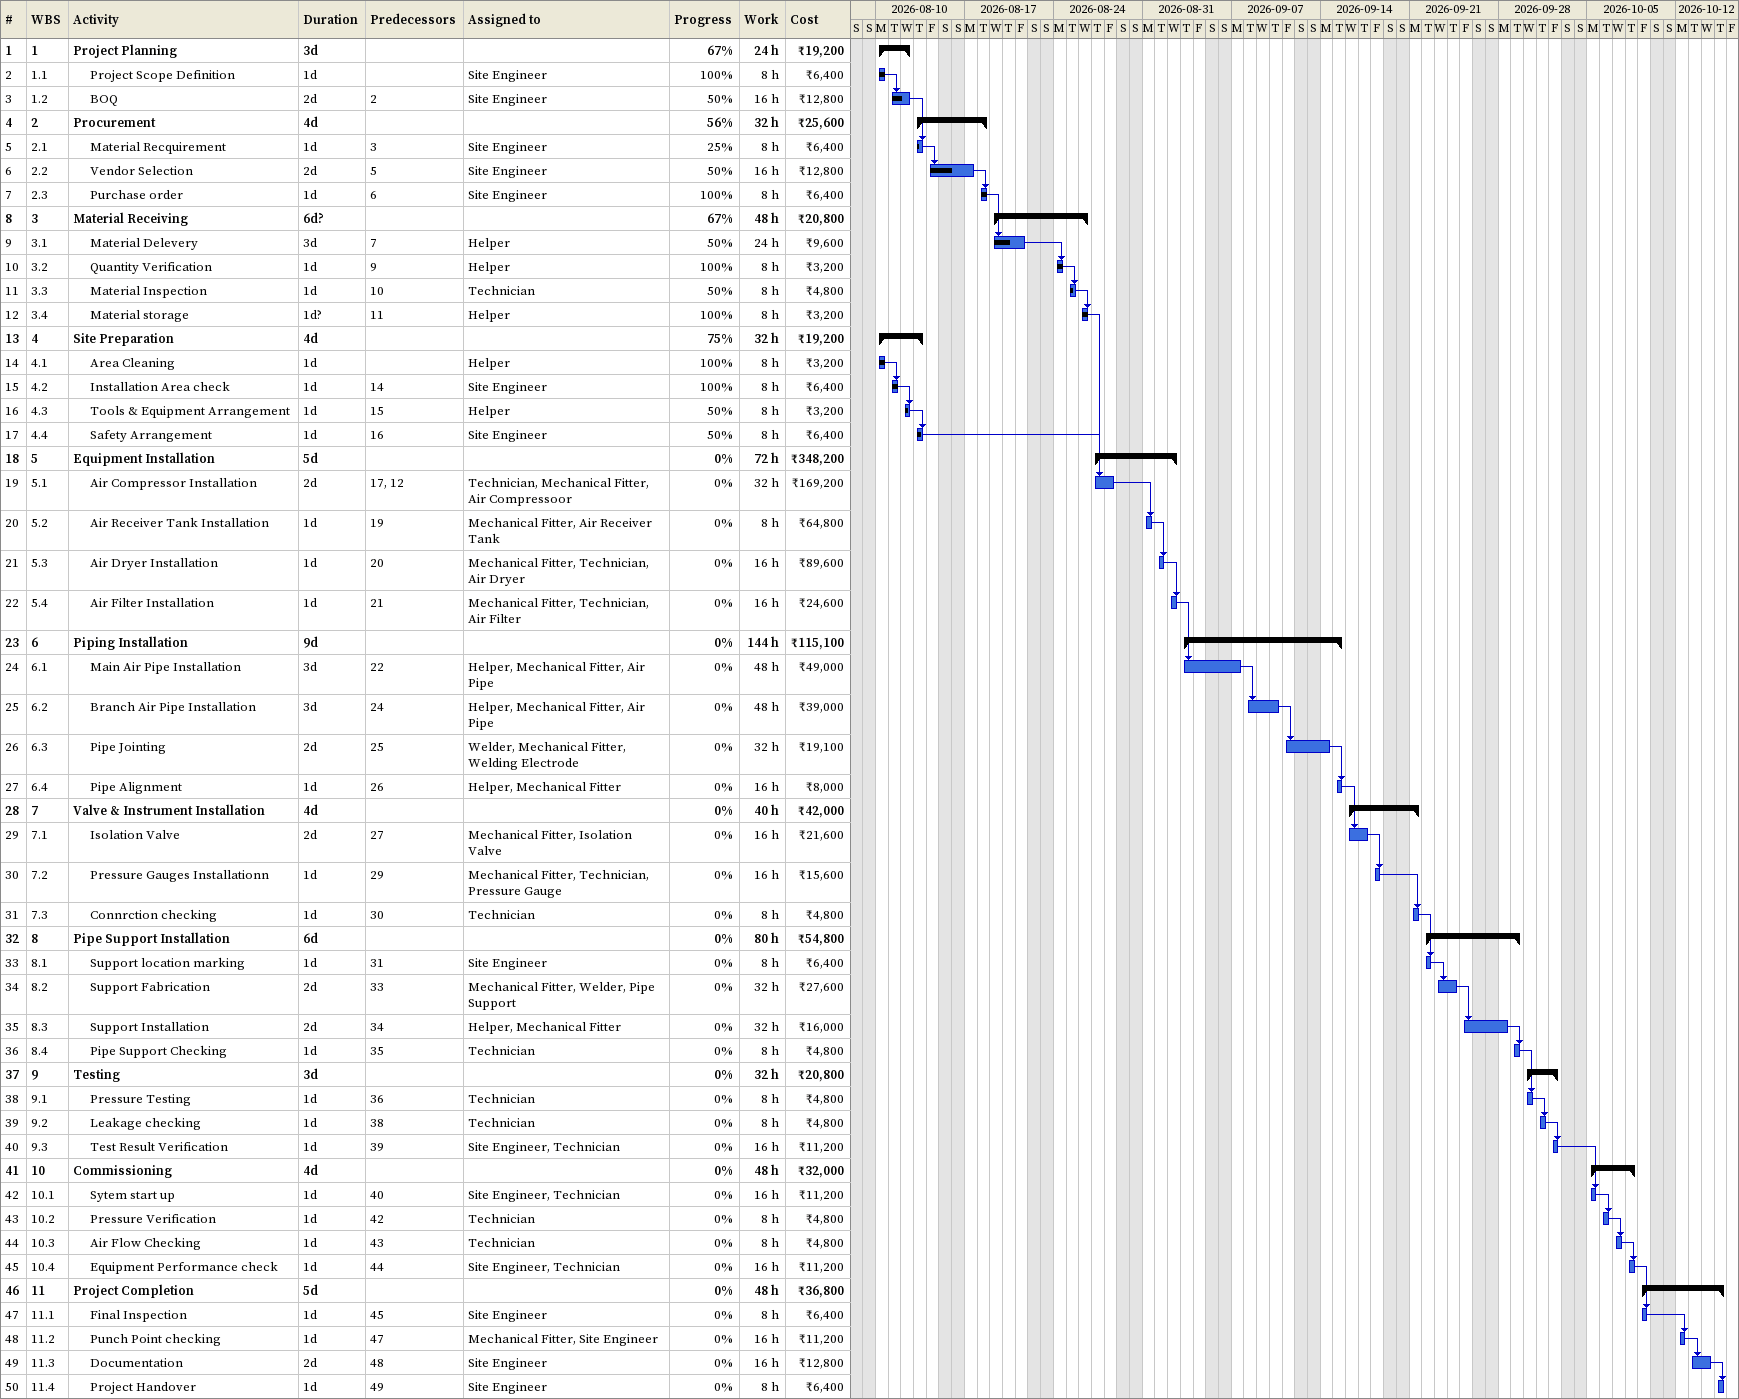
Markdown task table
| ID | WBS | Task | Duration | Start | Finish | Predecessors | Resources | % complete | Work (h) | Cost (₹) |
|---|---|---|---|---|---|---|---|---|---|---|
| 1 | 1 | **Project Planning** | 3d | 2026-08-10 | 2026-08-12 |  |  | 67 | 24 | 19200 |
| 2 | 1.1 | Project Scope Definition | 1d | 2026-08-10 | 2026-08-10 |  | Site Engineer | 100 | 8 | 6400 |
| 3 | 1.2 | BOQ | 2d | 2026-08-11 | 2026-08-12 | 2 | Site Engineer | 50 | 16 | 12800 |
| 4 | 2 | **Procurement** | 4d | 2026-08-13 | 2026-08-18 |  |  | 56 | 32 | 25600 |
| 5 | 2.1 | Material Recquirement | 1d | 2026-08-13 | 2026-08-13 | 3 | Site Engineer | 25 | 8 | 6400 |
| 6 | 2.2 | Vendor Selection | 2d | 2026-08-14 | 2026-08-17 | 5 | Site Engineer | 50 | 16 | 12800 |
| 7 | 2.3 | Purchase order | 1d | 2026-08-18 | 2026-08-18 | 6 | Site Engineer | 100 | 8 | 6400 |
| 8 | 3 | **Material Receiving** | 6d? | 2026-08-19 | 2026-08-26 |  |  | 67 | 48 | 20800 |
| 9 | 3.1 | Material Delevery | 3d | 2026-08-19 | 2026-08-21 | 7 | Helper | 50 | 24 | 9600 |
| 10 | 3.2 | Quantity Verification | 1d | 2026-08-24 | 2026-08-24 | 9 | Helper | 100 | 8 | 3200 |
| 11 | 3.3 | Material Inspection | 1d | 2026-08-25 | 2026-08-25 | 10 | Technician | 50 | 8 | 4800 |
| 12 | 3.4 | Material storage | 1d? | 2026-08-26 | 2026-08-26 | 11 | Helper | 100 | 8 | 3200 |
| 13 | 4 | **Site Preparation** | 4d | 2026-08-10 | 2026-08-13 |  |  | 75 | 32 | 19200 |
| 14 | 4.1 | Area Cleaning | 1d | 2026-08-10 | 2026-08-10 |  | Helper | 100 | 8 | 3200 |
| 15 | 4.2 | Installation Area check | 1d | 2026-08-11 | 2026-08-11 | 14 | Site Engineer | 100 | 8 | 6400 |
| 16 | 4.3 | Tools & Equipment Arrangement | 1d | 2026-08-12 | 2026-08-12 | 15 | Helper | 50 | 8 | 3200 |
| 17 | 4.4 | Safety Arrangement | 1d | 2026-08-13 | 2026-08-13 | 16 | Site Engineer | 50 | 8 | 6400 |
| 18 | 5 | **Equipment Installation** | 5d | 2026-08-27 | 2026-09-02 |  |  | 0 | 72 | 348200 |
| 19 | 5.1 | Air Compressor Installation | 2d | 2026-08-27 | 2026-08-28 | 17, 12 | Technician, Mechanical Fitter, Air Compressoor | 0 | 32 | 169200 |
| 20 | 5.2 | Air Receiver Tank Installation | 1d | 2026-08-31 | 2026-08-31 | 19 | Mechanical Fitter, Air Receiver Tank | 0 | 8 | 64800 |
| 21 | 5.3 | Air Dryer Installation | 1d | 2026-09-01 | 2026-09-01 | 20 | Mechanical Fitter, Technician, Air Dryer | 0 | 16 | 89600 |
| 22 | 5.4 | Air Filter Installation | 1d | 2026-09-02 | 2026-09-02 | 21 | Mechanical Fitter, Technician, Air Filter | 0 | 16 | 24600 |
| 23 | 6 | **Piping Installation** | 9d | 2026-09-03 | 2026-09-15 |  |  | 0 | 144 | 115100 |
| 24 | 6.1 | Main Air Pipe Installation | 3d | 2026-09-03 | 2026-09-07 | 22 | Helper, Mechanical Fitter, Air Pipe | 0 | 48 | 49000 |
| 25 | 6.2 | Branch Air Pipe Installation | 3d | 2026-09-08 | 2026-09-10 | 24 | Helper, Mechanical Fitter, Air Pipe | 0 | 48 | 39000 |
| 26 | 6.3 | Pipe Jointing | 2d | 2026-09-11 | 2026-09-14 | 25 | Welder, Mechanical Fitter, Welding Electrode | 0 | 32 | 19100 |
| 27 | 6.4 | Pipe Alignment | 1d | 2026-09-15 | 2026-09-15 | 26 | Helper, Mechanical Fitter | 0 | 16 | 8000 |
| 28 | 7 | **Valve & Instrument Installation** | 4d | 2026-09-16 | 2026-09-21 |  |  | 0 | 40 | 42000 |
| 29 | 7.1 | Isolation Valve | 2d | 2026-09-16 | 2026-09-17 | 27 | Mechanical Fitter, Isolation Valve | 0 | 16 | 21600 |
| 30 | 7.2 | Pressure Gauges Installationn | 1d | 2026-09-18 | 2026-09-18 | 29 | Mechanical Fitter, Technician, Pressure Gauge | 0 | 16 | 15600 |
| 31 | 7.3 | Connrction checking | 1d | 2026-09-21 | 2026-09-21 | 30 | Technician | 0 | 8 | 4800 |
| 32 | 8 | **Pipe Support Installation** | 6d | 2026-09-22 | 2026-09-29 |  |  | 0 | 80 | 54800 |
| 33 | 8.1 | Support location marking | 1d | 2026-09-22 | 2026-09-22 | 31 | Site Engineer | 0 | 8 | 6400 |
| 34 | 8.2 | Support Fabrication | 2d | 2026-09-23 | 2026-09-24 | 33 | Mechanical Fitter, Welder, Pipe Support | 0 | 32 | 27600 |
| 35 | 8.3 | Support Installation | 2d | 2026-09-25 | 2026-09-28 | 34 | Helper, Mechanical Fitter | 0 | 32 | 16000 |
| 36 | 8.4 | Pipe Support Checking | 1d | 2026-09-29 | 2026-09-29 | 35 | Technician | 0 | 8 | 4800 |
| 37 | 9 | **Testing** | 3d | 2026-09-30 | 2026-10-02 |  |  | 0 | 32 | 20800 |
| 38 | 9.1 | Pressure Testing | 1d | 2026-09-30 | 2026-09-30 | 36 | Technician | 0 | 8 | 4800 |
| 39 | 9.2 | Leakage checking | 1d | 2026-10-01 | 2026-10-01 | 38 | Technician | 0 | 8 | 4800 |
| 40 | 9.3 | Test Result Verification | 1d | 2026-10-02 | 2026-10-02 | 39 | Site Engineer, Technician | 0 | 16 | 11200 |
| 41 | 10 | **Commissioning** | 4d | 2026-10-05 | 2026-10-08 |  |  | 0 | 48 | 32000 |
| 42 | 10.1 | Sytem start up | 1d | 2026-10-05 | 2026-10-05 | 40 | Site Engineer, Technician | 0 | 16 | 11200 |
| 43 | 10.2 | Pressure Verification | 1d | 2026-10-06 | 2026-10-06 | 42 | Technician | 0 | 8 | 4800 |
| 44 | 10.3 | Air Flow Checking | 1d | 2026-10-07 | 2026-10-07 | 43 | Technician | 0 | 8 | 4800 |
| 45 | 10.4 | Equipment Performance check | 1d | 2026-10-08 | 2026-10-08 | 44 | Site Engineer, Technician | 0 | 16 | 11200 |
| 46 | 11 | **Project Completion** | 5d | 2026-10-09 | 2026-10-15 |  |  | 0 | 48 | 36800 |
| 47 | 11.1 | Final Inspection | 1d | 2026-10-09 | 2026-10-09 | 45 | Site Engineer | 0 | 8 | 6400 |
| 48 | 11.2 | Punch Point checking | 1d | 2026-10-12 | 2026-10-12 | 47 | Mechanical Fitter, Site Engineer | 0 | 16 | 11200 |
| 49 | 11.3 | Documentation | 2d | 2026-10-13 | 2026-10-14 | 48 | Site Engineer | 0 | 16 | 12800 |
| 50 | 11.4 | Project Handover | 1d | 2026-10-15 | 2026-10-15 | 49 | Site Engineer | 0 | 8 | 6400 |
